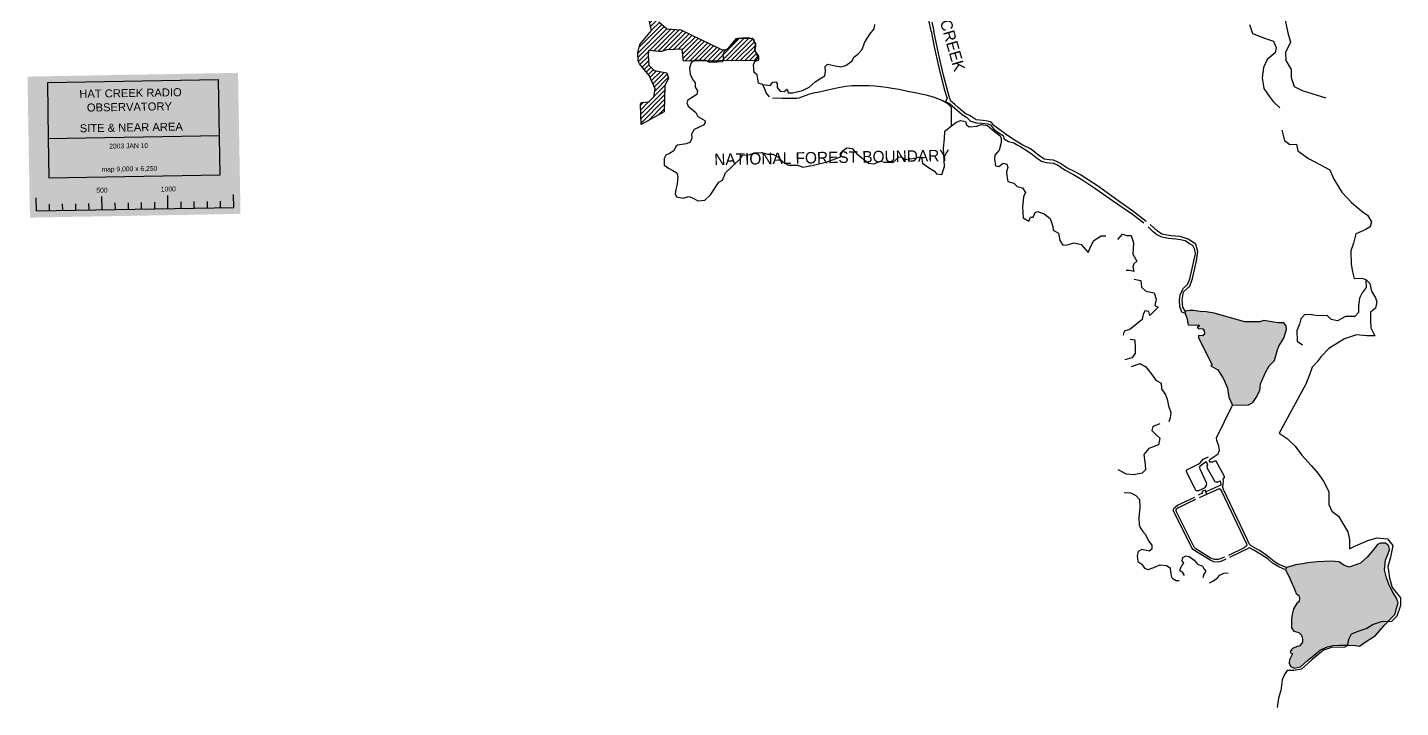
# Model space of a CAD drawing. Header units: inches. Extents: x 628093 to 631450, y 4517559 to 4521481.
# Drawn here: x 628093 to 631272, y 4517559 to 4519133 of the extents above; entities that cross this region are included whole.
import ezdxf

# ---------------------------------------------------------------- set-up
doc = ezdxf.new("R2010")
doc.units = ezdxf.units.IN
doc.header["$MEASUREMENT"] = 0
for name, color, linetype in [('ATA._LEASE_2003', 6, 'Continuous'), ('B-G-CANAL', 4, 'Continuous'), ('B-G-LAVA', 7, 'Continuous'), ('B-G-PONDS', 4, 'Continuous')]:
    doc.layers.add(name, color=color, linetype=linetype)
doc.styles.add('ARIAL060', font='arial.ttf', dxfattribs={"height": 23.53056})
doc.styles.add('SIM060', font='GOTHIC.TTF', dxfattribs={"height": 23.53056})
doc.styles.add('SIM150', font='GOTHIC.TTF', dxfattribs={"height": 58.82513})

msp = doc.modelspace()

# ---------------------------------------------------------------- hatches: boundary and pattern name
at = {"layer": 'ATA._LEASE_2003'}
h = msp.add_hatch(dxfattribs=at)
h.set_pattern_fill('ANSI31', color=251, scale=60, style=0)
h.paths.add_polyline_path([(629306.6, 4519190.8), (629305.6, 4519252.8), (629104.8, 4519254.3), (629097.2, 4519657.3), (629298, 4519656.2), (629291.8, 4519990.4), (629348.9, 4519934.6), (629414.9, 4519897.5), (629434.7, 4519887.6), (629526.8, 4519872.1), (629527.4, 4519861.5), (629522.6, 4519846.3), (629511.9, 4519819.3), (629511.9, 4519796.1), (629520.4, 4519731.2), (629523.2, 4519706.6), (629533.8, 4519640.1), (629537.8, 4519617.6), (629542.5, 4519602.8), (629549.5, 4519583.4), (629552.5, 4519571.6), (629553.5, 4519559.2), (629555.1, 4519544.1), (629557.1, 4519536), (629579.6, 4519489.6), (629617.3, 4519420.4), (629637, 4519349.2), (629895.5, 4519327), (629896.4, 4519326.4), (629896.1, 4519271.1), (629813, 4519270.1), (629784.4, 4519278.9), (629769.2, 4519302.3), (629755.1, 4519310.2), (629742.8, 4519313.4), (629725.8, 4519310.4), (629716.6, 4519306.1), (629706, 4519288.6), (629677.4, 4519283.3), (629657.9, 4519295.5), (629623.4, 4519282.2), (629614.9, 4519271.4), (629605.8, 4519268.2), (629567.6, 4519288.5), (629557.5, 4519287.6), (629541.6, 4519277.9), (629521.1, 4519290.8), (629489.7, 4519301.4), (629483, 4519301.6), (629474.4, 4519282.8), (629474.5, 4519260.3), (629492.1, 4519230.1), (629505.9, 4519226), (629513.1, 4519216.4), (629527.4, 4519191.1), (629544.9, 4519172.5), (629552.3, 4519158.1), (629554.8, 4519146.1), (629573.3, 4519129.9), (629605.2, 4519128.2), (629700, 4519082.6), (629708.8, 4519081.5), (629716.3, 4519085.3), (629734.7, 4519108.1), (629771, 4519108.7), (629778.8, 4519095.1), (629776.5, 4519081.4), (629781.7, 4519070.3), (629783.1, 4519061.6), (629777.6, 4519056.9), (629612, 4519055.4), (629608.5, 4519083.4), (629573.5, 4519081.6), (629561, 4519077.6), (629556, 4519077.5), (629530.9, 4519079.9), (629529.8, 4519068.4), (629531.4, 4519047.3), (629531.5, 4519046), (629544.2, 4519033.8), (629573.1, 4519028), (629577.1, 4519015.7), (629568.6, 4518998.1), (629567.2, 4518938.3), (629513.8, 4518908.7), (629512.3, 4518955.7), (629515.4, 4518959.8), (629531.7, 4518961.3), (629542.8, 4518972.7), (629546.2, 4518991.5), (629531.9, 4519022.3), (629509.5, 4519049.1), (629506.5, 4519055.1), (629505.9, 4519075.4), (629510.6, 4519094.2), (629537.7, 4519125.9), (629531.2, 4519153.3), (629511.2, 4519173.9), (629499.1, 4519214), (629479.1, 4519221.6), (629451.2, 4519268.8), (629430.8, 4519276.6), (629415, 4519275.4), (629408.3, 4519269), (629409.7, 4519226.6), (629400.7, 4519209.7), (629393.9, 4519203.7), (629388.6, 4519192.7), (629312.6, 4519188.3)])
h.paths.add_polyline_path([(629240.4, 4520058.4), (629175.5, 4520058), (629133.7, 4520073.5), (629088.5, 4520136.4), (629084, 4520381.5), (629089.2, 4520381.4), (629132.9, 4520367.7), (629217, 4520366.7), (629223.8, 4520282.5), (629163.6, 4520253.4), (629139.4, 4520229.3), (629186, 4520111.7), (629206.6, 4520114.9)])
at = {"layer": 'B-G-PONDS'}
for points in [[(630883.3, 4518258.8), (630919.9, 4518260.1), (630930.2, 4518264.8), (630937.6, 4518276.5), (630946.4, 4518293), (630948, 4518308), (630959.7, 4518334.6), (630968, 4518349.9), (630980, 4518362.3), (630986.6, 4518384.9), (630990.4, 4518395.9), (631002.2, 4518414), (631008.3, 4518434.2), (631007.5, 4518442.9), (631001.6, 4518449.5), (630988.8, 4518449.3), (630954.6, 4518455.1), (630946.1, 4518452.2), (630911.3, 4518452.2), (630897.9, 4518455.9), (630840.3, 4518472.2), (630822.2, 4518475.3), (630807.9, 4518475.6), (630791.7, 4518478.4), (630784.1, 4518478.2), (630773.7, 4518476.8), (630773.2, 4518471.1), (630777.3, 4518461.4), (630780.1, 4518444.7), (630806, 4518444), (630806, 4518442.2), (630801.5, 4518440.3), (630803.4, 4518436.3), (630814.4, 4518435.9), (630817.8, 4518431.4), (630817.9, 4518425.1), (630814.7, 4518419.2), (630804.3, 4518420.3), (630804.4, 4518414.5), (630836, 4518352.2), (630832.6, 4518349.7), (630849, 4518340.9), (630862.1, 4518319.8), (630871.6, 4518298.4), (630874.4, 4518277.8)], [(631015.2, 4517671.3), (631014.2, 4517661.2), (631017.9, 4517653.7), (631026.2, 4517650.2), (631040.8, 4517653.2), (631057, 4517667.7), (631072.4, 4517679.9), (631086.8, 4517692.6), (631103.4, 4517699.5), (631115.2, 4517702.8), (631130.5, 4517703.3), (631153, 4517703.7), (631167.7, 4517702.2), (631177.2, 4517701.4), (631187.7, 4517708.9), (631214.2, 4517725.8), (631234.5, 4517749.2), (631248.9, 4517764), (631258.8, 4517774.2), (631262.5, 4517788.3), (631266.6, 4517801.4), (631262.7, 4517812.3), (631252.4, 4517828.5), (631245.1, 4517844.2), (631239.9, 4517859), (631235, 4517878), (631237.4, 4517899.9), (631243, 4517913.4), (631246.4, 4517924.4), (631245.1, 4517933.2), (631237.3, 4517939.1), (631226, 4517939.8), (631218.5, 4517936.6), (631207.7, 4517922.8), (631195.2, 4517907.4), (631179.6, 4517893.1), (631152.9, 4517883.9), (631142.2, 4517887.6), (631129.2, 4517896.2), (631112.1, 4517898), (631079.2, 4517896.5), (631057.3, 4517893.7), (631045.5, 4517891.7), (631028.8, 4517889), (631016.9, 4517885.4), (631007.8, 4517883.1), (631005.5, 4517877.9), (631014, 4517861.4), (631020.7, 4517846.6), (631025.7, 4517835.5), (631030.8, 4517823.1), (631036.4, 4517818.3), (631038, 4517812), (631037.3, 4517804.1), (631031.3, 4517799.4), (631024.5, 4517787.2), (631021, 4517774), (631019.7, 4517762.8), (631020, 4517743.3), (631025, 4517735.8), (631036.4, 4517732.7), (631043.2, 4517726.4), (631045.5, 4517717), (631045, 4517710.4), (631038.8, 4517701.7), (631031.5, 4517699.8), (631022.1, 4517695.4), (631018.2, 4517690.8), (631016.5, 4517686.2), (631022, 4517683.5), (631016.1, 4517670.7)]]:
    msp.add_hatch(color=256, dxfattribs=at).paths.add_polyline_path(points)

# ---------------------------------------------------------------- linework, layer by layer
at = {"layer": 'ATA._LEASE_2003', "color": 7}
for p, q in [((628534.7, 4519012.1), (628138.6, 4519005.2)), ((628138.6, 4519005.2), (628140.8, 4518876.2)), ((628538.6, 4518792), (628534.7, 4519012.1)), ((628140.8, 4518876.2), (628537, 4518883.1)), ((628140.8, 4518876.2), (628142.4, 4518785.1)), ((628142.4, 4518785.1), (628538.6, 4518792)), ((628113.2, 4518708.6), (628112.7, 4518739)), ((628265.6, 4518711.3), (628265.1, 4518741.7)), ((628418, 4518713.9), (628417.5, 4518744.3)), ((628570.4, 4518716.6), (628569.8, 4518747)), ((628113.2, 4518708.6), (628570.4, 4518716.6)), ((628143.7, 4518709.2), (628143.5, 4518724.3)), ((628174.2, 4518709.7), (628173.9, 4518724.9)), ((628204.7, 4518710.2), (628204.4, 4518725.4)), ((628235.1, 4518710.8), (628234.9, 4518725.9)), ((628296.1, 4518711.8), (628295.8, 4518727)), ((628326.6, 4518712.4), (628326.3, 4518727.5)), ((628357, 4518712.9), (628356.8, 4518728.1)), ((628387.5, 4518713.4), (628387.3, 4518728.6)), ((628448.5, 4518714.5), (628448.2, 4518729.7)), ((628478.9, 4518715), (628478.7, 4518730.2)), ((628509.4, 4518715.5), (628509.2, 4518730.7)), ((628539.9, 4518716.1), (628539.6, 4518731.3))]:
    msp.add_line(p, q, dxfattribs=at)
at = {"layer": 'ATA._LEASE_2003', "color": 251}
msp.add_lwpolyline([(629554.8, 4519146.1), (629573.3, 4519129.9), (629605.2, 4519128.2), (629700, 4519082.6), (629708.8, 4519081.5), (629716.3, 4519085.3), (629734.7, 4519108.1), (629771, 4519108.7), (629778.8, 4519095.1), (629776.5, 4519081.4), (629781.7, 4519070.3), (629783.1, 4519061.6), (629777.6, 4519056.9), (629612, 4519055.4), (629608.5, 4519083.4), (629573.5, 4519081.6), (629561, 4519077.6), (629556, 4519077.5), (629530.9, 4519079.9), (629529.8, 4519068.4), (629531.4, 4519047.3), (629531.5, 4519046), (629544.2, 4519033.8), (629573.1, 4519028), (629577.1, 4519015.7), (629568.6, 4518998.1), (629567.2, 4518938.3), (629513.8, 4518908.7), (629512.3, 4518955.7), (629515.4, 4518959.8), (629531.7, 4518961.3), (629542.8, 4518972.7), (629546.2, 4518991.5), (629531.9, 4519022.3), (629509.5, 4519049.1), (629506.5, 4519055.1), (629505.9, 4519075.4), (629510.6, 4519094.2), (629537.7, 4519125.9), (629531.2, 4519153.3)], dxfattribs=at)
at = {"layer": 'ATA._LEASE_2003', "color": 9}
msp.add_solid([(628098.3, 4518693.2), (628585.9, 4518701.7), (628092.6, 4519019.6), (628580.2, 4519028.1)], dxfattribs=at)
at = {"layer": 'B-G-CANAL'}
for p, q in [((630185.6, 4519124.5), (630179.7, 4519151.1)), ((630185.6, 4519124.5), (630192.4, 4519088.8)), ((630187.1, 4519145.2), (630191.1, 4519124.6)), ((630205.7, 4519059.2), (630191.1, 4519124.6)), ((630192.4, 4519088.8), (630202.6, 4519043.7)), ((630214.9, 4519019.9), (630205.7, 4519059.2)), ((630202.6, 4519043.7), (630215.7, 4518990.1)), ((630226.7, 4518973.3), (630214.9, 4519019.9)), ((630215.7, 4518990.1), (630222.2, 4518969)), ((630222.2, 4518969), (630218.7, 4518962.3)), ((630218.7, 4518962.3), (630227.9, 4518957.3)), ((630230.8, 4518962.8), (630226.7, 4518973.3)), ((630239.8, 4518954.7), (630230.8, 4518962.8)), ((630227.9, 4518957.3), (630239.7, 4518946.8)), ((630239.7, 4518946.8), (630257, 4518931.6)), ((630247.6, 4518948.2), (630239.8, 4518954.7)), ((630263.7, 4518934.5), (630247.6, 4518948.2)), ((630257, 4518931.6), (630266.9, 4518925.7)), ((630275.3, 4518928.6), (630263.7, 4518934.5)), ((630266.9, 4518925.7), (630276.5, 4518916.2)), ((630289.8, 4518919.5), (630275.3, 4518928.6)), ((630276.5, 4518916.2), (630289.9, 4518912.8)), ((630305.7, 4518917.6), (630289.8, 4518919.5)), ((630289.9, 4518912.8), (630303.4, 4518911.5)), ((630303.4, 4518911.5), (630316.8, 4518910.5)), ((630315.8, 4518916.6), (630305.7, 4518917.6)), ((630322.2, 4518915.2), (630315.8, 4518916.6)), ((630316.8, 4518910.5), (630323, 4518907.6)), ((630325.9, 4518912.8), (630322.2, 4518915.2)), ((630323, 4518907.6), (630329.8, 4518898.6)), ((630330.6, 4518906.2), (630325.9, 4518912.8)), ((630329.8, 4518898.6), (630342.5, 4518888.8)), ((630344.5, 4518896.4), (630330.6, 4518906.2)), ((630359.3, 4518885.4), (630344.5, 4518896.4)), ((630342.5, 4518888.8), (630351.7, 4518882.9)), ((630351.7, 4518882.9), (630354.3, 4518875.6)), ((630354.3, 4518875.6), (630364.2, 4518869.1)), ((630378.1, 4518872.7), (630359.3, 4518885.4)), ((630364.2, 4518869.1), (630376.4, 4518866)), ((630376.4, 4518866), (630384.7, 4518861.9)), ((630397.2, 4518861.2), (630378.1, 4518872.7)), ((630384.7, 4518861.9), (630392.7, 4518856.6)), ((630392.7, 4518856.6), (630407.8, 4518847.7)), ((630415.1, 4518852.1), (630397.2, 4518861.2)), ((630407.8, 4518847.7), (630419.9, 4518839.4)), ((630433.6, 4518837.5), (630415.1, 4518852.1)), ((630419.9, 4518839.4), (630431.6, 4518830.2)), ((630431.6, 4518830.2), (630440.9, 4518824)), ((630446.6, 4518828.6), (630433.6, 4518837.5)), ((630440.9, 4518824), (630450.7, 4518820.5)), ((630458.8, 4518826.7), (630446.6, 4518828.6)), ((630450.7, 4518820.5), (630467.8, 4518819.3)), ((630468.9, 4518826), (630458.8, 4518826.7)), ((630467.8, 4518819.3), (630477.6, 4518815.2)), ((630475.6, 4518823.1), (630468.9, 4518826)), ((630483, 4518818.9), (630475.6, 4518823.1)), ((630477.6, 4518815.2), (630495.5, 4518802.8)), ((630501.2, 4518807.4), (630483, 4518818.9)), ((630495.5, 4518802.8), (630515.2, 4518793.1)), ((630516.9, 4518799.5), (630501.2, 4518807.4)), ((630531.1, 4518791.8), (630516.9, 4518799.5)), ((630515.2, 4518793.1), (630534.3, 4518781.3)), ((630548.6, 4518780.3), (630531.1, 4518791.8)), ((630534.3, 4518781.3), (630566.4, 4518760)), ((630570.2, 4518766.4), (630548.6, 4518780.3)), ((630566.4, 4518760), (630604.9, 4518732.7)), ((630595.5, 4518748.6), (630570.2, 4518766.4)), ((630620.5, 4518730.2), (630595.5, 4518748.6)), ((630604.9, 4518732.7), (630651.5, 4518701)), ((630651.4, 4518709.2), (630620.5, 4518730.2)), ((630683.2, 4518684.5), (630651.4, 4518709.2)), ((630651.5, 4518701), (630677.5, 4518681.4)), ((630699.2, 4518660.5), (630687.7, 4518671.9)), ((630708.9, 4518662.2), (630692.2, 4518677.1)), ((630706.9, 4518654), (630699.2, 4518660.5)), ((630719.5, 4518647.8), (630706.9, 4518654)), ((630719.4, 4518655.1), (630708.9, 4518662.2)), ((630740.5, 4518650.9), (630719.4, 4518655.1)), ((630735.1, 4518645), (630719.5, 4518647.8)), ((630751.6, 4518643.5), (630735.1, 4518645)), ((630762.2, 4518649.5), (630740.5, 4518650.9)), ((630762.9, 4518641.3), (630751.6, 4518643.5)), ((630780.3, 4518643.1), (630762.2, 4518649.5)), ((630773.6, 4518639), (630762.9, 4518641.3)), ((630798.5, 4518631.3), (630780.3, 4518643.1)), ((630783.8, 4518632.5), (630773.6, 4518639)), ((630791.5, 4518628.4), (630783.8, 4518632.5)), ((630784, 4518551.7), (630797.6, 4518609.1)), ((630795.9, 4518619.4), (630791.5, 4518628.4)), ((630797.6, 4518609.1), (630795.9, 4518619.4)), ((630803, 4518614.3), (630798.5, 4518631.3)), ((630799.4, 4518592.7), (630803, 4518614.3)), ((630790.1, 4518552.1), (630799.4, 4518592.7)), ((630778.7, 4518538.6), (630784, 4518551.7)), ((630784.3, 4518534.4), (630790.1, 4518552.1)), ((630760.5, 4518501.8), (630761.8, 4518515.2)), ((630761.8, 4518515.2), (630769.4, 4518529.6)), ((630766.3, 4518502.5), (630769.9, 4518521.4)), ((630769.4, 4518529.6), (630778.7, 4518538.6)), ((630769.9, 4518521.4), (630784.3, 4518534.4)), ((630761, 4518487.5), (630760.5, 4518501.8)), ((630765.8, 4518474.6), (630761, 4518487.5)), ((630767.8, 4518485.8), (630766.3, 4518502.5)), ((630773.7, 4518476.8), (630767.8, 4518485.8)), ((630773.2, 4518471.1), (630765.8, 4518474.6)), ((630773.7, 4518476.8), (630773.2, 4518471.1)), ((630773.2, 4518471.1), (630777.3, 4518461.4)), ((630784.1, 4518478.2), (630773.7, 4518476.8)), ((630777.3, 4518461.4), (630780.1, 4518444.7)), ((630791.7, 4518478.4), (630784.1, 4518478.2)), ((630807.9, 4518475.6), (630791.7, 4518478.4)), ((630822.2, 4518475.3), (630807.9, 4518475.6)), ((630840.3, 4518472.2), (630822.2, 4518475.3)), ((630897.9, 4518455.9), (630840.3, 4518472.2)), ((630911.3, 4518452.2), (630897.9, 4518455.9)), ((630946.1, 4518452.2), (630911.3, 4518452.2)), ((630954.6, 4518455.1), (630946.1, 4518452.2)), ((630988.8, 4518449.3), (630954.6, 4518455.1)), ((631001.6, 4518449.5), (630988.8, 4518449.3)), ((631007.5, 4518442.9), (631001.6, 4518449.5)), ((630780.1, 4518444.7), (630806, 4518444)), ((630806, 4518442.2), (630801.5, 4518440.3)), ((630801.5, 4518440.3), (630803.4, 4518436.3)), ((630803.4, 4518436.3), (630814.4, 4518435.9)), ((630814.7, 4518419.2), (630804.3, 4518420.3)), ((630804.3, 4518420.3), (630804.4, 4518414.5)), ((630806, 4518444), (630806, 4518442.2)), ((630814.4, 4518435.9), (630817.8, 4518431.4)), ((630817.9, 4518425.1), (630814.7, 4518419.2)), ((630817.8, 4518431.4), (630817.9, 4518425.1)), ((631002.2, 4518414), (631008.3, 4518434.2)), ((631008.3, 4518434.2), (631007.5, 4518442.9)), ((630804.4, 4518414.5), (630836, 4518352.2)), ((630986.6, 4518384.9), (630990.4, 4518395.9)), ((630990.4, 4518395.9), (631002.2, 4518414)), ((630968, 4518349.9), (630980, 4518362.3)), ((630980, 4518362.3), (630986.6, 4518384.9)), ((630836, 4518352.2), (630832.6, 4518349.7)), ((630832.6, 4518349.7), (630849, 4518340.9)), ((630849, 4518340.9), (630862.1, 4518319.8)), ((630948, 4518308), (630959.7, 4518334.6)), ((630959.7, 4518334.6), (630968, 4518349.9)), ((630862.1, 4518319.8), (630871.6, 4518298.4)), ((630871.6, 4518298.4), (630874.4, 4518277.8)), ((630937.6, 4518276.5), (630946.4, 4518293)), ((630946.4, 4518293), (630948, 4518308)), ((630845.9, 4518183.2), (630883.3, 4518258.8)), ((630874.4, 4518277.8), (630883.3, 4518258.8)), ((630883.3, 4518258.8), (630919.9, 4518260.1)), ((630919.9, 4518260.1), (630930.2, 4518264.8)), ((630930.2, 4518264.8), (630937.6, 4518276.5)), ((630846.6, 4518177.4), (630845.9, 4518183.2)), ((630851.4, 4518164.4), (630846.6, 4518177.4)), ((630852.8, 4518154.4), (630851.4, 4518164.4)), ((630811.8, 4518129.7), (630815.4, 4518134)), ((630815.4, 4518134), (630827.5, 4518139.7)), ((630829.2, 4518130.6), (630832.7, 4518134.6)), ((630832.7, 4518134.6), (630838.5, 4518138.4)), ((630838.5, 4518138.4), (630849.6, 4518146.5)), ((630849.6, 4518146.5), (630852.8, 4518154.4)), ((630776.5, 4518105.7), (630777.1, 4518109.1)), ((630797.1, 4518062.9), (630776.5, 4518105.7)), ((630777.1, 4518109.1), (630803.4, 4518122)), ((630803.4, 4518122), (630808.5, 4518125.4)), ((630807.2, 4518115), (630808.3, 4518118.7)), ((630808.2, 4518110.8), (630807.2, 4518115)), ((630823.7, 4518077.4), (630808.2, 4518110.8)), ((630808.3, 4518118.7), (630811.3, 4518120.6)), ((630808.5, 4518125.4), (630811.8, 4518129.7)), ((630811.3, 4518120.6), (630817.7, 4518125.6)), ((630817.7, 4518125.6), (630821.9, 4518128.4)), ((630821.9, 4518128.4), (630824.7, 4518123.3)), ((630825.1, 4518120.8), (630823.6, 4518118.7)), ((630823.6, 4518118.7), (630824.6, 4518113.2)), ((630824.6, 4518113.2), (630841.9, 4518082.2)), ((630824.7, 4518123.3), (630825.1, 4518120.8)), ((630831.3, 4518127.3), (630829.2, 4518130.6)), ((630836.5, 4518126.8), (630831.3, 4518127.3)), ((630841.4, 4518129.3), (630836.5, 4518126.8)), ((630845.3, 4518129.4), (630841.4, 4518129.3)), ((630864.8, 4518093.9), (630845.3, 4518129.4)), ((630804.7, 4518061.5), (630819.6, 4518068.5)), ((630819.6, 4518068.5), (630822.2, 4518072.5)), ((630856.4, 4518073.4), (630821.3, 4518058.5)), ((630822.2, 4518072.5), (630823.7, 4518077.4)), ((630841.9, 4518082.2), (630844.9, 4518081.4)), ((630844.9, 4518081.4), (630849.8, 4518081.8)), ((630849.8, 4518081.8), (630854.1, 4518083.7)), ((630854.1, 4518083.7), (630855.6, 4518080.7)), ((630855.6, 4518080.7), (630856.4, 4518073.4)), ((630861, 4518068.6), (630861.8, 4518076.8)), ((630862, 4518063.8), (630861, 4518068.6)), ((630861.6, 4518087.4), (630864.9, 4518091.5)), ((630862, 4518082.9), (630861.6, 4518087.4)), ((630861.8, 4518076.8), (630862, 4518082.9)), ((630864.9, 4518091.5), (630864.8, 4518093.9)), ((630756, 4518027.3), (630795.9, 4518045.9)), ((630756.1, 4518020.9), (630798.4, 4518041.1)), ((630797.1, 4518062.9), (630799.9, 4518061.2)), ((630799.9, 4518061.2), (630804.7, 4518061.5)), ((630813.7, 4518055), (630803.7, 4518050.3)), ((630806.6, 4518044.9), (630823.8, 4518052.8)), ((630819.4, 4518062.4), (630812.4, 4518059.3)), ((630812.4, 4518059.3), (630813.7, 4518055)), ((630821.3, 4518058.5), (630819.4, 4518062.4)), ((630823.8, 4518052.8), (630821.3, 4518058.5)), ((630823.8, 4518052.8), (630852.8, 4518066)), ((630852.8, 4518066), (630854.7, 4518064.8)), ((630854.7, 4518064.8), (630857.5, 4518059.7)), ((630857.5, 4518059.7), (630915.7, 4517938.3)), ((630916.4, 4517949.9), (630862, 4518063.8)), ((630746.7, 4518019.2), (630749.3, 4518022.3)), ((630746.7, 4518014.1), (630746.7, 4518019.2)), ((630788.5, 4517928.5), (630746.7, 4518014.1)), ((630749.3, 4518022.3), (630756, 4518027.3)), ((630752.5, 4518015.7), (630752.8, 4518018.4)), ((630753.2, 4518012.4), (630752.5, 4518015.7)), ((630752.8, 4518018.4), (630756.1, 4518020.9)), ((630785.7, 4517947), (630753.2, 4518012.4)), ((630793.9, 4517930.1), (630785.7, 4517947)), ((630921.5, 4517938.1), (630916.4, 4517949.9)), ((630792.2, 4517924.6), (630788.5, 4517928.5)), ((630797.1, 4517921.1), (630792.2, 4517924.6)), ((630798, 4517926.6), (630793.9, 4517930.1)), ((630831.3, 4517900.1), (630797.1, 4517921.1)), ((630834, 4517904.1), (630798, 4517926.6)), ((630909.8, 4517928.8), (630874.1, 4517910.6)), ((630922.3, 4517928.7), (630876.4, 4517906.1)), ((630914.3, 4517931.6), (630909.8, 4517928.8)), ((630916.1, 4517934.4), (630914.3, 4517931.6)), ((630915.7, 4517938.3), (630916.1, 4517934.4)), ((630926.5, 4517933.1), (630921.5, 4517938.1)), ((630932.8, 4517923.5), (630922.3, 4517928.7)), ((630933.3, 4517929.5), (630926.5, 4517933.1)), ((630950, 4517912.8), (630932.8, 4517923.5)), ((630943.7, 4517923), (630933.3, 4517929.5)), ((630955.1, 4517916.2), (630943.7, 4517923)), ((630964.5, 4517903.4), (630950, 4517912.8)), ((630967.5, 4517907.4), (630955.1, 4517916.2)), ((631207.7, 4517922.8), (631195.2, 4517907.4)), ((631218.5, 4517936.6), (631207.7, 4517922.8)), ((631226, 4517939.8), (631218.5, 4517936.6)), ((631237.3, 4517939.1), (631226, 4517939.8)), ((631245.1, 4517933.2), (631237.3, 4517939.1)), ((631237.4, 4517899.9), (631243, 4517913.4)), ((631243, 4517913.4), (631246.4, 4517924.4)), ((631246.4, 4517924.4), (631245.1, 4517933.2)), ((630840.2, 4517896.6), (630831.3, 4517900.1)), ((630842.3, 4517901.8), (630834, 4517904.1)), ((630849.7, 4517895.6), (630840.2, 4517896.6)), ((630849.9, 4517902), (630842.3, 4517901.8)), ((630855.8, 4517896.9), (630849.7, 4517895.6)), ((630854.8, 4517903), (630849.9, 4517902)), ((630864.4, 4517907.4), (630854.8, 4517903)), ((630867.6, 4517902.6), (630855.8, 4517896.9)), ((630975.7, 4517893.2), (630964.5, 4517903.4)), ((630980.2, 4517896.3), (630967.5, 4517907.4)), ((630990.7, 4517884.7), (630975.7, 4517893.2)), ((630990.3, 4517890.1), (630980.2, 4517896.3)), ((631007.8, 4517883.1), (630990.3, 4517890.1)), ((631005.5, 4517877.9), (630990.7, 4517884.7)), ((631007.8, 4517883.1), (631005.5, 4517877.9)), ((631005.5, 4517877.9), (631014, 4517861.4)), ((631016.9, 4517885.4), (631007.8, 4517883.1)), ((631028.8, 4517889), (631016.9, 4517885.4)), ((631045.5, 4517891.7), (631028.8, 4517889)), ((631057.3, 4517893.7), (631045.5, 4517891.7)), ((631079.2, 4517896.5), (631057.3, 4517893.7)), ((631112.1, 4517898), (631079.2, 4517896.5)), ((631129.2, 4517896.2), (631112.1, 4517898)), ((631142.2, 4517887.6), (631129.2, 4517896.2)), ((631152.9, 4517883.9), (631142.2, 4517887.6)), ((631179.6, 4517893.1), (631152.9, 4517883.9)), ((631195.2, 4517907.4), (631179.6, 4517893.1)), ((631235, 4517878), (631237.4, 4517899.9)), ((631239.9, 4517859), (631235, 4517878)), ((631014, 4517861.4), (631020.7, 4517846.6)), ((631020.7, 4517846.6), (631025.7, 4517835.5)), ((631245.1, 4517844.2), (631239.9, 4517859)), ((631025.7, 4517835.5), (631030.8, 4517823.1)), ((631030.8, 4517823.1), (631036.4, 4517818.3)), ((631036.4, 4517818.3), (631038, 4517812)), ((631252.4, 4517828.5), (631245.1, 4517844.2)), ((631262.7, 4517812.3), (631252.4, 4517828.5)), ((631024.5, 4517787.2), (631021, 4517774)), ((631031.3, 4517799.4), (631024.5, 4517787.2)), ((631037.3, 4517804.1), (631031.3, 4517799.4)), ((631038, 4517812), (631037.3, 4517804.1)), ((631258.8, 4517774.2), (631262.5, 4517788.3)), ((631262.5, 4517788.3), (631266.6, 4517801.4)), ((631266.6, 4517801.4), (631262.7, 4517812.3)), ((631021, 4517774), (631019.7, 4517762.8)), ((631019.7, 4517762.8), (631020, 4517743.3)), ((631214.2, 4517725.8), (631234.5, 4517749.2)), ((631234.5, 4517749.2), (631248.9, 4517764)), ((631248.9, 4517764), (631258.8, 4517774.2)), ((631020, 4517743.3), (631025, 4517735.8)), ((631025, 4517735.8), (631036.4, 4517732.7)), ((631036.4, 4517732.7), (631043.2, 4517726.4)), ((631043.2, 4517726.4), (631045.5, 4517717)), ((631187.7, 4517708.9), (631214.2, 4517725.8)), ((631018.2, 4517690.8), (631016.5, 4517686.2)), ((631016.5, 4517686.2), (631022, 4517683.5)), ((631022.1, 4517695.4), (631018.2, 4517690.8)), ((631031.5, 4517699.8), (631022.1, 4517695.4)), ((631038.8, 4517701.7), (631031.5, 4517699.8)), ((631045, 4517710.4), (631038.8, 4517701.7)), ((631045.5, 4517717), (631045, 4517710.4)), ((631072.4, 4517679.9), (631086.8, 4517692.6)), ((631086.8, 4517692.6), (631103.4, 4517699.5)), ((631103.4, 4517699.5), (631115.2, 4517702.8)), ((631115.2, 4517702.8), (631130.5, 4517703.3)), ((631130.5, 4517703.3), (631153, 4517703.7)), ((631153, 4517703.7), (631167.7, 4517702.2)), ((631167.7, 4517702.2), (631177.2, 4517701.4)), ((631177.2, 4517701.4), (631187.7, 4517708.9)), ((631015.2, 4517671.3), (631014.2, 4517661.2)), ((631014.2, 4517661.2), (631017.9, 4517653.7)), ((631016.1, 4517670.7), (631015.2, 4517671.3)), ((631022, 4517683.5), (631016.1, 4517670.7)), ((631040.8, 4517653.2), (631057, 4517667.7)), ((631057, 4517667.7), (631072.4, 4517679.9)), ((631017.9, 4517653.7), (631026.2, 4517650.2)), ((631026.2, 4517650.2), (631040.8, 4517653.2))]:
    msp.add_line(p, q, dxfattribs=at)
at = {"layer": 'B-G-LAVA'}
for p, q in [((631001.2, 4519169.1), (631011.2, 4519120.7)), ((630036, 4519106.7), (630043.1, 4519118)), ((630043.1, 4519118), (630052.9, 4519130.4)), ((630052.9, 4519130.4), (630054.9, 4519140.1)), ((630922.5, 4519140.4), (630929, 4519119.2)), ((630929, 4519119.2), (630959.6, 4519107.6)), ((631011.2, 4519120.7), (631017.7, 4519099.5)), ((629722.3, 4519090.3), (629713.9, 4519082.8)), ((629730, 4519098.9), (629722.3, 4519090.3)), ((629736.6, 4519107.5), (629730, 4519098.9)), ((629746.9, 4519108.9), (629736.6, 4519107.5)), ((629762.2, 4519109.2), (629746.9, 4519108.9)), ((629774.4, 4519105.2), (629762.2, 4519109.2)), ((629778.9, 4519091.9), (629774.4, 4519105.2)), ((629777.9, 4519079.1), (629778.9, 4519091.9)), ((630025.7, 4519082.5), (630030.6, 4519097.8)), ((630030.6, 4519097.8), (630036, 4519106.7)), ((630959.6, 4519107.6), (630978, 4519101.9)), ((630978, 4519101.9), (630984.4, 4519086.8)), ((630984.4, 4519086.8), (630981.6, 4519074.6)), ((631017.7, 4519099.5), (631005.9, 4519075)), ((629636.3, 4519057.2), (629629.7, 4519051.6)), ((629661.9, 4519057.6), (629636.3, 4519057.2)), ((629670.5, 4519052.9), (629661.9, 4519057.6)), ((629690, 4519052.7), (629670.5, 4519052.9)), ((629701.6, 4519053.5), (629690, 4519052.7)), ((629704.5, 4519058.4), (629701.6, 4519053.5)), ((629706.6, 4519079.1), (629703.1, 4519069.9)), ((629703.1, 4519069.9), (629704.5, 4519058.4)), ((629713.9, 4519082.8), (629706.6, 4519079.1)), ((629774.2, 4519046.8), (629777.2, 4519054.8)), ((629777.2, 4519054.8), (629786.2, 4519058)), ((629786.1, 4519066.5), (629777.9, 4519079.1)), ((629786.2, 4519058), (629786.1, 4519066.5)), ((629987.7, 4519045.1), (630002.1, 4519055.7)), ((630002.1, 4519055.7), (630006.2, 4519064.9)), ((630006.2, 4519064.9), (630015.2, 4519071.7)), ((630015.2, 4519071.7), (630025.7, 4519082.5)), ((630963.5, 4519059.1), (630954.7, 4519040.7)), ((630981.6, 4519074.6), (630963.5, 4519059.1)), ((631005.9, 4519075), (631006.3, 4519056.8)), ((631006.3, 4519056.8), (631018.8, 4519035.8)), ((629629.7, 4519051.6), (629625.6, 4519040)), ((629625.6, 4519040), (629627.1, 4519024.8)), ((629627.1, 4519024.8), (629634, 4519011.6)), ((629775.2, 4519029.2), (629774.2, 4519046.8)), ((629782.6, 4519023.9), (629775.2, 4519029.2)), ((629784, 4519014.2), (629782.6, 4519023.9)), ((629927.8, 4519014.6), (629939, 4519021.5)), ((629939, 4519021.5), (629940.4, 4519031.2)), ((629939.5, 4519043.3), (629945.5, 4519048.6)), ((629940.4, 4519031.2), (629939.5, 4519043.3)), ((629945.5, 4519048.6), (629963.6, 4519044.7)), ((629963.6, 4519044.7), (629976.4, 4519042.5)), ((629976.4, 4519042.5), (629987.7, 4519045.1)), ((630954.7, 4519040.7), (630952.1, 4519016.4)), ((631018.8, 4519035.8), (631019.1, 4519017.5)), ((629634, 4519011.6), (629638.4, 4519005)), ((629638.4, 4519005), (629638.6, 4518995.3)), ((629638.6, 4518995.3), (629644.2, 4518986.9)), ((629785.3, 4519004.5), (629784, 4519014.2)), ((629794.6, 4519001), (629785.3, 4519004.5)), ((629799.6, 4518992.6), (629794.6, 4519001)), ((629794.6, 4519001), (629812.6, 4518998.9)), ((629803.4, 4518981.7), (629799.6, 4518992.6)), ((629812.6, 4518998.9), (629818.5, 4519006.6)), ((629818.5, 4519006.6), (629825.2, 4519007.6)), ((629825.2, 4519007.6), (629829, 4519003.7)), ((629829, 4519003.7), (629828.5, 4518994)), ((629828.5, 4518994), (629835.4, 4518985.9)), ((629845.1, 4518985.2), (629852, 4518990.8)), ((629852, 4518990.8), (629854.3, 4518982.3)), ((629887.5, 4518987.5), (629902.6, 4518995.3)), ((629902.6, 4518995.3), (629916.7, 4519007.7)), ((629916.7, 4519007.7), (629927.8, 4519014.6)), ((629956.3, 4518990.5), (629942.9, 4518987.2)), ((629970.3, 4518993.2), (629956.3, 4518990.5)), ((629987.3, 4518996.5), (629970.3, 4518993.2)), ((630002.5, 4518998), (629987.3, 4518996.5)), ((630023.2, 4518998.3), (630002.5, 4518998)), ((630040.9, 4518998), (630023.2, 4518998.3)), ((630055, 4518997.1), (630040.9, 4518998)), ((630069, 4518996.1), (630055, 4518997.1)), ((630081.8, 4518994.5), (630069, 4518996.1)), ((630095.3, 4518992.3), (630081.8, 4518994.5)), ((630111.2, 4518989.5), (630095.3, 4518992.3)), ((630127.1, 4518986.2), (630111.2, 4518989.5)), ((630952.1, 4519016.4), (630955.6, 4518992.1)), ((630955.6, 4518992.1), (630968.1, 4518974.1)), ((631019.1, 4519017.5), (631025.6, 4518996.4)), ((631025.6, 4518996.4), (631044, 4518987.6)), ((629622, 4518965.2), (629619.7, 4518958.5)), ((629619.7, 4518958.5), (629622.9, 4518951.2)), ((629642.5, 4518978.3), (629622, 4518965.2)), ((629644.2, 4518986.9), (629642.5, 4518978.3)), ((629810.9, 4518972.8), (629803.4, 4518981.7)), ((629840.2, 4518969), (629817.7, 4518969.8)), ((629835.4, 4518985.9), (629845.1, 4518985.2)), ((629856.7, 4518968.7), (629840.2, 4518969)), ((629854.3, 4518982.3), (629865, 4518981.9)), ((629873.8, 4518969), (629856.7, 4518968.7)), ((629865, 4518981.9), (629887.5, 4518987.5)), ((629879.2, 4518969.7), (629873.8, 4518969)), ((629888.9, 4518973.5), (629879.2, 4518969.7)), ((629901, 4518978), (629888.9, 4518973.5)), ((629912, 4518981.2), (629901, 4518978)), ((629926.5, 4518983.9), (629912, 4518981.2)), ((629942.9, 4518987.2), (629926.5, 4518983.9)), ((630147.3, 4518982.3), (630127.1, 4518986.2)), ((630173.6, 4518976.7), (630147.3, 4518982.3)), ((630190.7, 4518972.1), (630173.6, 4518976.7)), ((630210.4, 4518964.5), (630190.7, 4518972.1)), ((630223.9, 4518956.9), (630210.4, 4518964.5)), ((630968.1, 4518974.1), (630977.4, 4518962.1)), ((630977.4, 4518962.1), (630992.9, 4518947.2)), ((631044, 4518987.6), (631099.2, 4518970.3)), ((629622.9, 4518951.2), (629640.2, 4518936.4)), ((629640.2, 4518936.4), (629644.6, 4518927.3)), ((629644.6, 4518927.3), (629661.3, 4518917.9)), ((630232, 4518947.9), (630223.9, 4518956.9)), ((630232.2, 4518905.4), (630232, 4518947.9)), ((629636.6, 4518897.4), (629630.1, 4518886.4)), ((629657.8, 4518906.9), (629636.6, 4518897.4)), ((629662, 4518913), (629657.8, 4518906.9)), ((629661.3, 4518917.9), (629662, 4518913)), ((630217.1, 4518893), (630232.2, 4518905.4)), ((630232.2, 4518905.4), (630242.1, 4518913.5)), ((630242.1, 4518913.5), (630253.3, 4518918.2)), ((630253.3, 4518918.2), (630264.6, 4518916)), ((630264.6, 4518916), (630266.9, 4518907.8)), ((630266.9, 4518907.8), (630273, 4518903.4)), ((630273, 4518903.4), (630291.3, 4518904.6)), ((630291.3, 4518904.6), (630301.6, 4518908.4)), ((630301.6, 4518908.4), (630315.4, 4518906.5)), ((630315.4, 4518906.5), (630328.4, 4518895.2)), ((630328.4, 4518895.2), (630345.3, 4518882.8)), ((630996.9, 4518895.6), (631003.4, 4518871.5)), ((629618.9, 4518863.7), (629598.2, 4518860.9)), ((629626.8, 4518867.5), (629618.9, 4518863.7)), ((629630.9, 4518877.3), (629626.8, 4518867.5)), ((629630.1, 4518886.4), (629630.9, 4518877.3)), ((630214.1, 4518854), (630216.2, 4518875.3)), ((630216.2, 4518875.3), (630217.1, 4518893)), ((630347.7, 4518867), (630342.9, 4518849.6)), ((630345.3, 4518882.8), (630347, 4518877)), ((630347, 4518877), (630347.7, 4518867)), ((631003.4, 4518871.5), (631015.7, 4518862.6)), ((631015.7, 4518862.6), (631031, 4518862.8)), ((631031, 4518862.8), (631034.3, 4518847.7)), ((629570.6, 4518837.3), (629567.1, 4518830)), ((629579.1, 4518841.7), (629570.6, 4518837.3)), ((629589.3, 4518848), (629579.1, 4518841.7)), ((629594, 4518857.8), (629589.3, 4518848)), ((629598.2, 4518860.9), (629594, 4518857.8)), ((629743.9, 4518830), (629748.6, 4518838)), ((629748.6, 4518838), (629766.3, 4518838.9)), ((629766.3, 4518838.9), (629775.4, 4518842.7)), ((629775.4, 4518842.7), (629793, 4518843.7)), ((629793, 4518843.7), (629805.9, 4518840.2)), ((629805.9, 4518840.2), (629818.7, 4518839.8)), ((629818.7, 4518839.8), (629830.4, 4518834)), ((629830.4, 4518834), (629842.8, 4518821.4)), ((629944.6, 4518822), (629975.5, 4518834.1)), ((629975.5, 4518834.1), (629979.5, 4518846.9)), ((629979.5, 4518846.9), (629989.8, 4518855)), ((629989.8, 4518855), (630002.6, 4518852.8)), ((630002.6, 4518852.8), (630013.2, 4518840.8)), ((630013.2, 4518840.8), (630024.3, 4518832.5)), ((630024.3, 4518832.5), (630039.8, 4518819.4)), ((630098.3, 4518821.6), (630110.2, 4518834)), ((630110.2, 4518834), (630117, 4518832.9)), ((630117, 4518832.9), (630124.4, 4518827.6)), ((630124.4, 4518827.6), (630147.5, 4518831)), ((630147.5, 4518831), (630159, 4518833.6)), ((630159, 4518833.6), (630162.7, 4518831.3)), ((630162.7, 4518831.3), (630165.4, 4518819.2)), ((630216.1, 4518811.6), (630214.1, 4518854)), ((630332.4, 4518837.6), (630332, 4518828.5)), ((630342.9, 4518849.6), (630332.4, 4518837.6)), ((631034.3, 4518847.7), (631059, 4518829.9)), ((629567.1, 4518830), (629567.3, 4518814.2)), ((629567.3, 4518814.2), (629577.2, 4518807.7)), ((629577.2, 4518807.7), (629587.1, 4518802.4)), ((629587.1, 4518802.4), (629596.3, 4518796.5)), ((629709.1, 4518796.6), (629743.9, 4518830)), ((629842.8, 4518821.4), (629855.1, 4518814.4)), ((629855.1, 4518814.4), (629875.8, 4518814.7)), ((629875.8, 4518814.7), (629888.1, 4518810.1)), ((629888.1, 4518810.1), (629913, 4518814.2)), ((629913, 4518814.2), (629944.6, 4518822)), ((630039.8, 4518819.4), (630053.2, 4518817.8)), ((630053.2, 4518817.8), (630067.7, 4518824.1)), ((630067.7, 4518824.1), (630076.9, 4518821.3)), ((630076.9, 4518821.3), (630098.3, 4518821.6)), ((630165.4, 4518819.2), (630179, 4518809.1)), ((630179, 4518809.1), (630193.1, 4518800.8)), ((630193.1, 4518800.8), (630197.5, 4518794.2)), ((630210.3, 4518792.6), (630216.1, 4518811.6)), ((630332, 4518828.5), (630334.4, 4518812.7)), ((630334.4, 4518812.7), (630342, 4518811.3)), ((630342, 4518811.3), (630351.6, 4518819.1)), ((630351.6, 4518819.1), (630360.8, 4518816.8)), ((630362.5, 4518809.5), (630359.6, 4518798.9)), ((630359.6, 4518798.9), (630360.4, 4518790.7)), ((630360.8, 4518816.8), (630362.5, 4518809.5)), ((631059, 4518829.9), (631086.7, 4518815.2)), ((631086.7, 4518815.2), (631108.2, 4518803.4)), ((631108.2, 4518803.4), (631117.7, 4518782.3)), ((629596.8, 4518770.4), (629593.9, 4518758.2)), ((629596.3, 4518796.5), (629598.9, 4518788.6)), ((629598.9, 4518788.6), (629596.8, 4518770.4)), ((629674, 4518746.2), (629693.6, 4518775.1)), ((629693.6, 4518775.1), (629702.1, 4518779.5)), ((629702.1, 4518779.5), (629709.1, 4518796.6)), ((630197.5, 4518794.2), (630210.3, 4518792.6)), ((630360.4, 4518790.7), (630363, 4518777.1)), ((630363, 4518777.1), (630376.5, 4518772.7)), ((630376.5, 4518772.7), (630384.3, 4518765.3)), ((631117.7, 4518782.3), (631136.6, 4518752.3)), ((629593.9, 4518758.2), (629592.3, 4518747.8)), ((629592.3, 4518747.8), (629595.4, 4518741.2)), ((629595.4, 4518741.2), (629610.7, 4518738.4)), ((629610.7, 4518738.4), (629624.1, 4518741.7)), ((629624.1, 4518741.7), (629633.9, 4518738.2)), ((629633.9, 4518738.2), (629645, 4518732.3)), ((629661.4, 4518733.2), (629674, 4518746.2)), ((630384.3, 4518765.3), (630396.5, 4518761.8)), ((630399, 4518740.9), (630396.4, 4518717.5)), ((630396.5, 4518761.8), (630403.4, 4518751.3)), ((630403.4, 4518751.3), (630399, 4518740.9)), ((631136.6, 4518752.3), (631158.3, 4518728.4)), ((629645, 4518732.3), (629661.4, 4518733.2)), ((630396.4, 4518717.5), (630398.3, 4518692.6)), ((630421.8, 4518693.9), (630426.2, 4518705.3)), ((630426.2, 4518705.3), (630431.3, 4518706.9)), ((630431.3, 4518706.9), (630447.3, 4518701.7)), ((631158.3, 4518728.4), (631183.1, 4518707.5)), ((631183.1, 4518707.5), (631195.4, 4518698.6)), ((630398.3, 4518692.6), (630411.6, 4518684.7)), ((630411.6, 4518684.7), (630415.1, 4518694.4)), ((630415.1, 4518694.4), (630421.8, 4518693.9)), ((630447.3, 4518701.7), (630461.2, 4518690.7)), ((630461.2, 4518690.7), (630466.7, 4518672.9)), ((630466.7, 4518672.9), (630467.7, 4518663.8)), ((631202, 4518671.4), (631189.9, 4518665.1)), ((631195.4, 4518698.6), (631204.8, 4518683.6)), ((631204.8, 4518683.6), (631202, 4518671.4)), ((630467.7, 4518663.8), (630480.1, 4518657.3)), ((630480.1, 4518657.3), (630483.4, 4518640)), ((630483.4, 4518640), (630490.3, 4518629.5)), ((630555, 4518627), (630562.1, 4518640.2)), ((630562.1, 4518640.2), (630578.6, 4518650.8)), ((630578.6, 4518650.8), (630589.9, 4518651)), ((630617.2, 4518642.7), (630628.6, 4518654.7)), ((630628.6, 4518654.7), (630638.4, 4518651.9)), ((630638.4, 4518651.9), (630648.7, 4518651.4)), ((630648.7, 4518651.4), (630653.6, 4518634.8)), ((631168.7, 4518655.7), (631163, 4518634.3)), ((631189.9, 4518665.1), (631168.7, 4518655.7)), ((630490.3, 4518629.5), (630500.3, 4518630)), ((630500.3, 4518630), (630516.1, 4518634.8)), ((630516.1, 4518634.8), (630532.9, 4518631.2)), ((630532.9, 4518631.2), (630549.1, 4518612)), ((630549.1, 4518612), (630555, 4518627)), ((630653.6, 4518634.8), (630651.9, 4518608.7)), ((630651.9, 4518608.7), (630661.4, 4518592.1)), ((631163, 4518634.3), (631157.2, 4518616)), ((631157.2, 4518616), (631157.8, 4518585.6)), ((630654.5, 4518585.9), (630652.4, 4518579.2)), ((630652.4, 4518579.2), (630654.2, 4518568)), ((630661.4, 4518592.1), (630654.5, 4518585.9)), ((631157.8, 4518585.6), (631161.1, 4518567.4)), ((630644.4, 4518570.9), (630636.7, 4518570.7)), ((630654.2, 4518568), (630644.4, 4518570.9)), ((630655.1, 4518550.7), (630670.4, 4518547.9)), ((630670.4, 4518547.9), (630672.2, 4518532.2)), ((631161.1, 4518567.4), (631164.4, 4518552.3)), ((631164.4, 4518552.3), (631182.7, 4518552.6)), ((631182.7, 4518552.6), (631191.9, 4518549.7)), ((631191.9, 4518549.7), (631192.2, 4518531.5)), ((631191.9, 4518549.7), (631201.2, 4518540.8)), ((630672.2, 4518532.2), (630682.1, 4518523.2)), ((630682.1, 4518523.2), (630702, 4518519)), ((630702, 4518519), (630705.9, 4518504.2)), ((631183.3, 4518519.2), (631177.4, 4518507)), ((631192.2, 4518531.5), (631183.3, 4518519.2)), ((631201.2, 4518540.8), (631204.6, 4518522.6)), ((631204.6, 4518522.6), (631214, 4518507.6)), ((630710.8, 4518485.5), (630691.3, 4518466.3)), ((630705.9, 4518504.2), (630703.1, 4518489.9)), ((630703.1, 4518489.9), (630710.8, 4518485.5)), ((631177.4, 4518507), (631174.7, 4518488.7)), ((631174.7, 4518488.7), (631175, 4518473.5)), ((631214.4, 4518483.3), (631202.4, 4518474)), ((631214, 4518507.6), (631217.2, 4518498.5)), ((631217.2, 4518498.5), (631214.4, 4518483.3)), ((630673.5, 4518456.9), (630661.5, 4518446.9)), ((630676.3, 4518469.1), (630673.5, 4518456.9)), ((630679.8, 4518477.3), (630676.3, 4518469.1)), ((630689.6, 4518476), (630679.8, 4518477.3)), ((630691.3, 4518466.3), (630689.6, 4518476)), ((631041.1, 4518459), (631038.2, 4518446.8)), ((631050.1, 4518468.3), (631041.1, 4518459)), ((631062.3, 4518468.5), (631050.1, 4518468.3)), ((631080.6, 4518465.8), (631062.3, 4518468.5)), ((631101.9, 4518466.2), (631080.6, 4518465.8)), ((631111.2, 4518457.2), (631101.9, 4518466.2)), ((631126.5, 4518454.4), (631111.2, 4518457.2)), ((631144.6, 4518463.9), (631126.5, 4518454.4)), ((631166, 4518464.2), (631144.6, 4518463.9)), ((631175, 4518473.5), (631166, 4518464.2)), ((631202.4, 4518474), (631202.7, 4518455.8)), ((631202.7, 4518455.8), (631203, 4518437.6)), ((630632.5, 4518430.6), (630630.2, 4518420.9)), ((630645.2, 4518433.9), (630632.5, 4518430.6)), ((630661.5, 4518446.9), (630645.2, 4518433.9)), ((631038.2, 4518446.8), (631032.4, 4518431.5)), ((631032.4, 4518431.5), (631032.8, 4518407.2)), ((631169.8, 4518421.8), (631142.5, 4518412.2)), ((631194.2, 4518419.2), (631169.8, 4518421.8)), ((631212.5, 4518419.5), (631194.2, 4518419.2)), ((631203, 4518437.6), (631212.5, 4518419.5)), ((630646.2, 4518412), (630656.9, 4518410.1)), ((630656.9, 4518410.1), (630657.3, 4518390.4)), ((630657.3, 4518390.4), (630657.5, 4518378.5)), ((631032.8, 4518407.2), (631045.2, 4518398.3)), ((631106.3, 4518390.3), (631088.3, 4518371.8)), ((631142.5, 4518412.2), (631106.3, 4518390.3)), ((630650, 4518368.4), (630633.6, 4518363.8)), ((630649.1, 4518348.6), (630669.4, 4518355.6)), ((630657.5, 4518378.5), (630650, 4518368.4)), ((630669.4, 4518355.6), (630682.4, 4518347.7)), ((631079.4, 4518359.5), (631067.4, 4518347.1)), ((631088.3, 4518371.8), (631079.4, 4518359.5)), ((630682.4, 4518347.7), (630698.6, 4518327)), ((630698.6, 4518327), (630705.5, 4518317.1)), ((631061.6, 4518328.8), (631052.9, 4518307.4)), ((631067.4, 4518347.1), (631061.6, 4518328.8)), ((630705.5, 4518317.1), (630717.8, 4518310)), ((630717.8, 4518310), (630718.6, 4518296.4)), ((630718.6, 4518296.4), (630728, 4518283.2)), ((631052.9, 4518307.4), (630990.8, 4518193.9)), ((630728, 4518283.2), (630731.9, 4518272.6)), ((630731.9, 4518272.6), (630735.2, 4518257.5)), ((630735.2, 4518257.5), (630740, 4518241.8)), ((630738.7, 4518229.9), (630735.8, 4518220.7)), ((630740, 4518241.8), (630738.7, 4518229.9)), ((630698.8, 4518209.4), (630696.5, 4518200.3)), ((630696.5, 4518200.3), (630705.2, 4518191.3)), ((630714.6, 4518215.5), (630698.8, 4518209.4)), ((630711.8, 4518167.5), (630689, 4518158.9)), ((630705.2, 4518191.3), (630715.1, 4518182.4)), ((630715.1, 4518182.4), (630711.8, 4518167.5)), ((630990.8, 4518193.9), (631009.3, 4518182.1)), ((631009.3, 4518182.1), (631027.9, 4518164.2)), ((631027.9, 4518164.2), (631043.5, 4518143.2)), ((630689, 4518158.9), (630677.4, 4518145)), ((630677.4, 4518145), (630680.5, 4518121.6)), ((631043.5, 4518143.2), (631065.3, 4518119.3)), ((630637.3, 4518099), (630618.3, 4518109.3)), ((630654.7, 4518097.8), (630637.3, 4518099)), ((630673.6, 4518101.2), (630654.7, 4518097.8)), ((630681.7, 4518108.9), (630673.6, 4518101.2)), ((630680.5, 4518121.6), (630681.7, 4518108.9)), ((631065.3, 4518119.3), (631080.9, 4518101.3)), ((631080.9, 4518101.3), (631093.4, 4518083.3)), ((631093.4, 4518083.3), (631106, 4518059.2)), ((630632.3, 4518056.7), (630647.2, 4518056.1)), ((630647.2, 4518056.1), (630659.5, 4518050.2)), ((630659.5, 4518050.2), (630667.9, 4518040.6)), ((630667.9, 4518040.6), (630668.3, 4518021.2)), ((631106, 4518059.2), (631106.5, 4518028.8)), ((630668.3, 4518021.2), (630666.5, 4517998.7)), ((631106.5, 4518028.8), (631112.9, 4518013.8)), ((631112.9, 4518013.8), (631128.3, 4518001.9)), ((630666.5, 4517998.7), (630666.8, 4517982)), ((630666.8, 4517982), (630670, 4517974.5)), ((630670, 4517974.5), (630675.3, 4517966.3)), ((631128.3, 4518001.9), (631140.9, 4517980.8)), ((631140.9, 4517980.8), (631150.3, 4517965.8)), ((630675.3, 4517966.3), (630681.5, 4517959.8)), ((630681.5, 4517959.8), (630688.5, 4517944.7)), ((630688.5, 4517944.7), (630696.3, 4517934.5)), ((631150.3, 4517965.8), (631153.7, 4517947.7)), ((631153.7, 4517947.7), (631154, 4517926.4)), ((631166.1, 4517932.7), (631196.4, 4517945.4)), ((631196.4, 4517945.4), (631217.6, 4517951.8)), ((631217.6, 4517951.8), (631242, 4517949.2)), ((631242, 4517949.2), (631254.5, 4517934.2)), ((630664.9, 4517920.3), (630662, 4517909.6)), ((630662, 4517909.6), (630663.7, 4517897.2)), ((630673, 4517925), (630664.9, 4517920.3)), ((630689.8, 4517921.3), (630673, 4517925)), ((630696.5, 4517925.4), (630689.8, 4517921.3)), ((630696.3, 4517934.5), (630696.5, 4517925.4)), ((630767.8, 4517906.6), (630774.8, 4517910.4)), ((630774.8, 4517910.4), (630783, 4517908.4)), ((630783, 4517908.4), (630794.5, 4517900.4)), ((631154, 4517926.4), (631166.1, 4517932.7)), ((631254.5, 4517934.2), (631248.9, 4517906.8)), ((630663.7, 4517897.2), (630673, 4517890.7)), ((630673, 4517890.7), (630679.2, 4517881.7)), ((630679.2, 4517881.7), (630687.5, 4517878.2)), ((630687.5, 4517878.2), (630701.2, 4517883)), ((630701.2, 4517883), (630715.4, 4517889)), ((630715.4, 4517889), (630730.3, 4517888)), ((630730.3, 4517888), (630739, 4517882.1)), ((630739, 4517882.1), (630739.8, 4517873)), ((630761.1, 4517875.5), (630763.1, 4517883.1)), ((630763.1, 4517883.1), (630766.6, 4517888.7)), ((630766.4, 4517898.4), (630767.8, 4517906.6)), ((630770.5, 4517893), (630766.4, 4517898.4)), ((630766.6, 4517888.7), (630770.5, 4517893)), ((630794.5, 4517900.4), (630802.2, 4517890.5)), ((630802.2, 4517890.5), (630813.6, 4517886.4)), ((630813.6, 4517886.4), (630816.8, 4517880.4)), ((630816.8, 4517880.4), (630821.4, 4517874.4)), ((631248.9, 4517906.8), (631243.1, 4517885.4)), ((631243.1, 4517885.4), (631246.7, 4517858.2)), ((630739.8, 4517873), (630741.5, 4517860.9)), ((630741.5, 4517860.9), (630744.6, 4517857.3)), ((630744.6, 4517857.3), (630752.3, 4517852.9)), ((630752.3, 4517852.9), (630759.9, 4517853)), ((630766.9, 4517872.6), (630761.1, 4517875.5)), ((630771.6, 4517864.4), (630766.9, 4517872.6)), ((630817, 4517867.7), (630814.1, 4517859.1)), ((630821.4, 4517874.4), (630817, 4517867.7)), ((630830.1, 4517847.5), (630839.2, 4517852.3)), ((630839.2, 4517852.3), (630848.2, 4517859.1)), ((630848.2, 4517859.1), (630853.9, 4517865.3)), ((630853.9, 4517865.3), (630863, 4517870)), ((630863, 4517870), (630872.7, 4517870.8)), ((631246.7, 4517858.2), (631253.1, 4517837)), ((631253.1, 4517837), (631271.8, 4517813)), ((631271.8, 4517813), (631272.2, 4517794.8)), ((631272.2, 4517794.8), (631263.4, 4517770.4)), ((631208.9, 4517751.2), (631193.8, 4517741.8)), ((631227.1, 4517757.6), (631208.9, 4517751.2)), ((631251.5, 4517758), (631227.1, 4517757.6)), ((631263.4, 4517770.4), (631251.5, 4517758)), ((631157.5, 4517729), (631151.6, 4517716.8)), ((631175.6, 4517735.4), (631157.5, 4517729)), ((631193.8, 4517741.8), (631175.6, 4517735.4)), ((631094.1, 4517691.5), (631067, 4517669.7)), ((631112.3, 4517697.9), (631094.1, 4517691.5)), ((631142.8, 4517698.4), (631112.3, 4517697.9)), ((631148.8, 4517701.5), (631142.8, 4517698.4)), ((631151.6, 4517716.8), (631148.8, 4517701.5)), ((631067, 4517669.7), (631043, 4517648.1)), ((630997.8, 4517623), (630995.1, 4517598.6)), ((631003.6, 4517635.2), (630997.8, 4517623)), ((631009.6, 4517644.4), (631003.6, 4517635.2)), ((631024.8, 4517644.7), (631009.6, 4517644.4)), ((631043, 4517648.1), (631024.8, 4517644.7)), ((630995.1, 4517598.6), (630989.4, 4517580.3)), ((630989.4, 4517580.3), (630986.7, 4517559))]:
    msp.add_line(p, q, dxfattribs=at)

# ---------------------------------------------------------------- texts
at = {"layer": 'ATA._LEASE_2003', "color": 7}
for s, height, rotation, style, oblique, width, p in [('LOST CREEK', 26.66, 286.0519, 'SIM150', 0.1036, 0.996875, (630176.8, 4519245.8)), ('2003 JAN 10', 11.254, 1, 'SIM060', 0, 1.003622, (628281.9, 4518852.8)), ('NATIONAL FOREST BOUNDARY', 26.574, 1, 'SIM150', 0, 1.003622, (629683.2, 4518814.5)), ('map 9,000 x 6,250', 11.254, 1, 'SIM060', 0, 1.003622, (628264.1, 4518799.3)), ('500', 11.25, 1, 'SIM060', 0, 1.003622, (628252.2, 4518750.8)), ('1000', 11.25, 1, 'SIM060', 0, 1.003622, (628401.5, 4518753.4))]:
    msp.add_text(s, height=height, rotation=rotation, dxfattribs=dict(at, style=style, oblique=oblique, width=width)).set_placement(p)
at = {"layer": 'ATA._LEASE_2003', "color": 7, "style": 'ARIAL060'}
for s, p in [('HAT CREEK RADIO ', (628212.7, 4518970.2)), ('OBSERVATORY', (628230.3, 4518938.5)), ('SITE & NEAR AREA', (628213.8, 4518890.6))]:
    msp.add_text(s, height=18.528, rotation=1, dxfattribs=at).set_placement(p)

doc.saveas('drawing.dxf')
